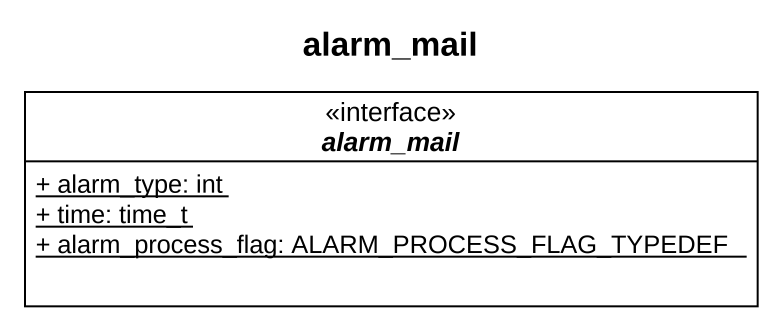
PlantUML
@startuml
title alarm_mail
hide circle
hide empty members
skinparam classAttributeIconSize 0
interface alarm_mail <<interface>> {
  {static} + alarm_type: int
  {static} + time: time_t
  {static} + alarm_process_flag: ALARM_PROCESS_FLAG_TYPEDEF
}
@enduml
